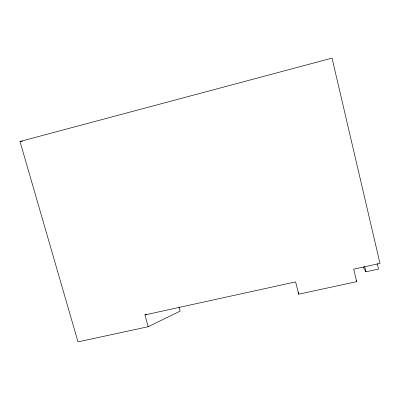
<?xml version="1.0" encoding="UTF-8"?>
<svg xmlns="http://www.w3.org/2000/svg" width="400" height="400" viewBox="0 0 400 400"><rect width="100%" height="100%" fill="white"/><g stroke="black" fill="none" stroke-linecap="round" stroke-linejoin="round"><path stroke-width="0.6" d="M148.19 326.715L144.925 314.905L295.615 281.9L298.675 294.19L356.67 281.655L353.695 269.18L380 263.415L332.035 58.12L20 141.485L78.005 341.88L148.19 326.715L180.125 311.12L178.99 306.935M144.925 314.905L146.575 314.13M363.305 267.01L365.925 271.805L378.535 269.055L377.265 263.635M20 141.485L22.47 141.185M356.19 280.615L356.67 281.655M364.65 266.4L365.925 271.805M298.425 291.99L298.675 294.19"/></g></svg>
